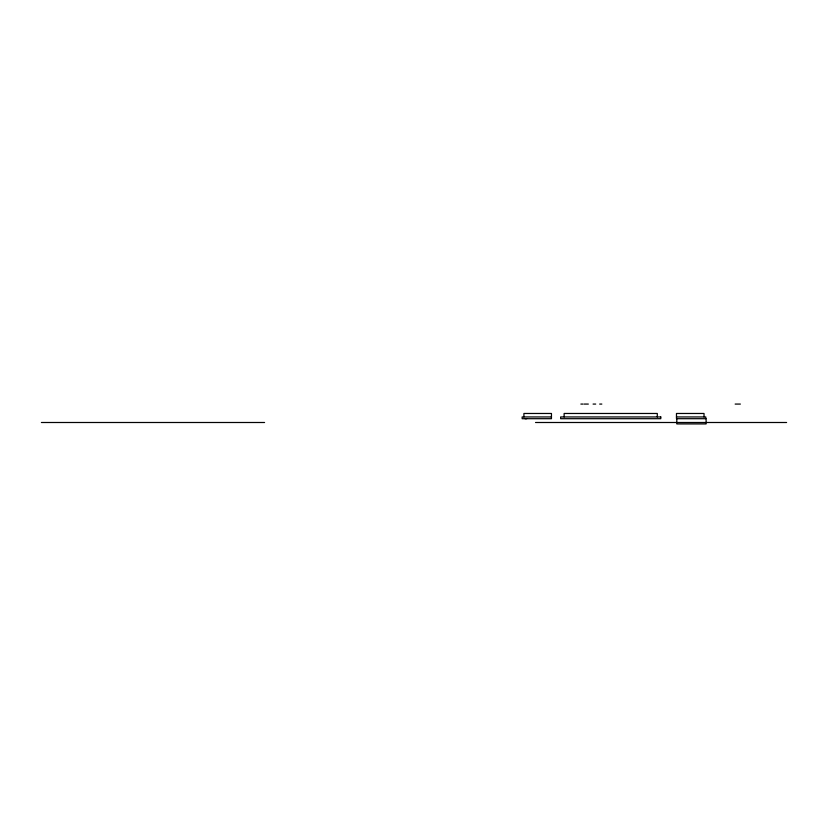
<?xml version="1.0" encoding="UTF-8"?>
<svg xmlns="http://www.w3.org/2000/svg" width="828" height="828" viewBox="0 0 828 828"><rect width="100%" height="100%" fill="white"/><g stroke="black" fill="none" stroke-linecap="round" stroke-linejoin="round"><path stroke-width="1.24" d="M580.873 404.074L583.057 404.074M584.216 404.074L588.335 404.074M593.076 404.074L595.694 404.074M599.679 404.074L601.832 404.074M735.16 404.074L740.377 404.074M551.458 416.95L522.157 416.95L522.157 418.699L551.458 418.699L551.458 413.472L523.907 413.472L523.907 416.95M676.476 416.95L705.777 416.95L705.777 418.699M41.4 422.497L264.577 422.497M535.53 422.497L786.6 422.497M525.055 418.699L526.608 418.699M704.028 416.95L704.028 413.472L676.476 413.472L676.476 418.699L706.108 418.699L706.108 423.926L676.807 423.926L676.807 418.699M657.297 416.95L657.297 413.472L564.127 413.472L564.127 416.95M660.785 416.95L560.639 416.95L560.639 418.699L660.785 418.699L660.785 416.95"/></g></svg>
